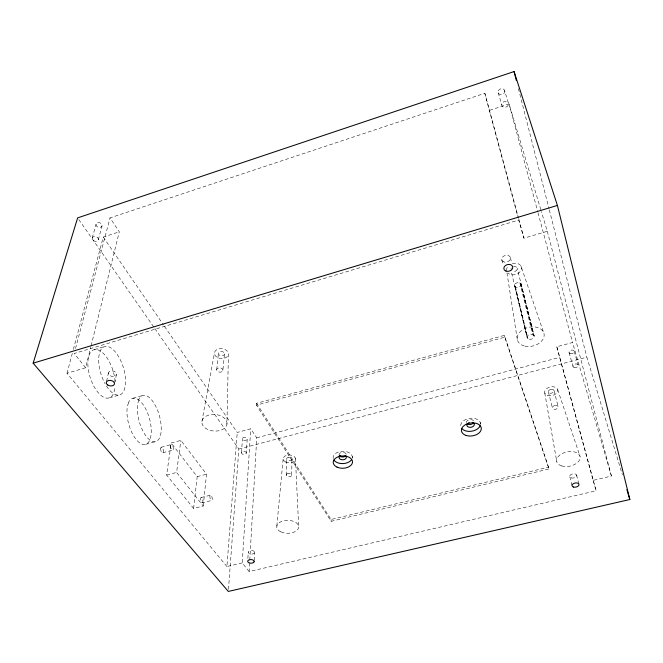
<?xml version="1.0" encoding="UTF-8"?>
<svg xmlns="http://www.w3.org/2000/svg" width="663" height="663" viewBox="0 0 663 663"><rect width="100%" height="100%" fill="white"/><g stroke="black" fill="none" stroke-linecap="round" stroke-linejoin="round"><path stroke-width="0.5" stroke-dasharray="3.31 2.49" d="M226.937 424.196A12.589 8.287 4.6 0 0 209.326 414.947A12.589 8.287 4.6 0 0 207.055 429.143A12.589 8.287 4.6 0 0 226.937 424.196L228.404 354.481A7.02 4.973 5.6 0 0 218.608 348.92A7.02 4.973 5.6 0 0 217.323 357.44A7.02 4.973 5.6 0 0 228.404 354.481M291.662 474.948L291.993 458.779M286.242 475.205L286.656 459.028M254.211 560.351L254.642 552.279M556.796 346.732L593.153 480.36L611.41 476.067L572.542 342.514L556.796 346.732L596.136 490.794L249.147 571.547L249.727 561.254M249.785 560.227L256.73 437.82L250.73 428.828L237.238 432.442L164.109 325.806M256.457 405.168L256.573 403.303L504.394 335.354L549.039 468.956L331.127 521.325L256.457 405.168L504.792 337.194L549.039 468.956M247.879 558.387L248.235 552.337M249.147 571.547L242.227 562.92L250.73 428.828M246.296 453.119A2.42 1.55 2.8 0 0 242.89 451.453A2.42 1.55 2.8 0 0 242.476 454.114A2.42 1.55 2.8 0 0 246.296 453.119L247.224 439.055A2.387 1.55 2.9 0 0 243.868 437.389A2.387 1.55 2.9 0 0 243.454 440.058A2.387 1.55 2.9 0 0 247.224 439.055M241.473 452.68L242.476 438.616M228.47 589.374L238.854 449.042L154.413 327.961M242.227 562.92L226.92 566.525L237.238 432.442M276.827 526.008L283.2 458.348M222.876 370.319A3.091 2.155 5.4 0 0 218.475 367.973A3.091 2.155 5.4 0 0 218.036 371.686A3.091 2.155 5.4 0 0 222.876 370.319L224.475 353.959A3.042 2.155 5.6 0 0 220.157 351.614A3.042 2.155 5.6 0 0 219.718 355.327A3.042 2.155 5.6 0 0 224.475 353.959M216.718 369.681L218.425 353.321M203.234 506.002L206.533 474.211L180.858 440.381L171.203 442.983L166.637 475.04L193.621 508.422L203.234 506.002L176.59 472.429L180.858 440.381M193.621 508.422L197.201 476.639L171.203 442.983M201.917 421.477L214.481 352.799M114.624 383.106L116.439 374.578A4.086 2.735 10.5 0 0 111.077 370.949A4.086 2.735 10.5 0 0 109.834 375.531A4.086 2.735 10.5 0 0 116.439 374.578M106.569 381.341L108.459 372.813M226.92 566.525L67.013 373.261L85.66 367.75L90.856 346.766M91.104 345.763L119.299 231.826L110.017 217.903L484.835 93.292L518.565 218.218M75.524 348.498L110.017 217.903M67.013 373.261L72.308 353.387M73.369 349.409L103.271 237.089L119.299 231.826M98.24 239.882A3.158 2.354 17.2 0 0 94.411 236.467A3.158 2.354 17.2 0 0 93.069 240.321A3.158 2.354 17.2 0 0 98.24 239.882L102.003 226.033A3.108 2.345 17.9 0 0 98.248 222.635A3.108 2.345 17.9 0 0 96.922 226.464A3.108 2.345 17.9 0 0 102.003 226.033M92.24 237.901L96.11 224.061M489.667 110.315L509.076 103.95L541.074 210.561M94.27 349.641L104.895 346.459M85.66 367.75L74.215 353.478L518.723 220.033L523.919 238.199L547.298 231.288L541.373 211.547M109.37 397.825L119.995 394.783M132.898 398.297L143.051 395.413M145.827 444.285L156.012 441.517M161.225 447.26L171.112 444.591M162.841 452.738L172.736 450.086M256.73 437.82L559.804 357.332M238.854 449.042L586.854 357.191L622.383 474.799M166.637 475.04L176.59 472.429M197.201 476.639L206.533 474.211M201.154 497.548L210.536 495.162M202.207 502.836A2.702 1.094 77.2 0 0 202.364 498.8A2.702 1.094 77.2 0 0 200.458 498.932A2.702 1.094 77.2 0 0 202.207 502.836L211.605 500.466A2.71 1.069 77.1 0 0 211.729 496.43A2.71 1.069 77.1 0 0 209.864 496.546A2.71 1.069 77.1 0 0 211.605 500.466M256.573 403.303L331.094 519.502L548.616 467.133M513.46 266.659L515.134 266.584A3.257 2.279 -7.1 0 1 516.966 267.67A3.29 2.47 -15.1 0 1 515.4 271.175L514.596 271.457A3.29 2.47 -15.1 0 1 512.176 271.324M533.864 335.354L531.005 334.218L528.436 335.08A3.53 2.271 -20.6 0 0 527.168 336.945L527.955 338.702A3.555 2.495 -13.4 0 0 531.237 339.199L532.107 338.909A3.555 2.495 -13.4 0 0 533.864 335.354L520.927 283.607L518.996 282.405L515.739 283.217A3.332 2.271 -22 0 0 514.571 285.057L527.209 337.616L510.841 269.882M514.612 285.728L515.971 287.17A3.348 2.478 -14.6 0 0 518.433 287.311L519.253 287.021A3.348 2.478 -14.6 0 0 520.927 283.607M78.822 219.577L153.824 327.116M103.271 237.089L163.521 324.953M512.308 263.609A7.583 5.694 -15.1 0 1 521.043 266.236L543.453 332.022M557.691 389.604L580.026 456.277M504.618 90.582A3.381 2.892 -27.5 0 1 500.474 94.602A3.381 2.892 -27.5 0 1 499.173 89.729A3.381 2.892 -27.5 0 1 504.618 90.582L508.413 103.254A3.448 2.925 -26.3 0 1 504.17 107.307A3.448 2.925 -26.3 0 1 502.861 102.392A3.448 2.925 -26.3 0 1 508.413 103.254M574.15 351.208L578.177 365.089M498.228 92.704L501.891 105.392M593.153 480.36L596.136 490.794M569.061 352.559L573.006 366.448M518.839 219.221L523.919 238.199M484.835 93.292L518.193 218.036M509.076 103.95L537.751 211.754M538.016 212.748L572.542 342.514M547.298 231.288L611.41 476.067M576.611 475.122L578.724 483.335M554.044 390.64L558.163 406.726M518.408 88.602L549.055 208.862M549.312 209.864L586.854 357.191M569.782 476.738L571.837 484.96M521.118 284.096L534.129 335.959L517.215 268.266M548.384 391.916L552.412 408.002M520.488 283.109L533.384 334.873M519.867 282.728L532.72 334.5M510.419 257.692L511.753 263.17M515.433 286.888L527.955 338.702M514.96 286.399L527.475 338.196M501.792 259.797L503.076 265.291M504.394 335.354L504.792 337.194M544.754 392.944L556.812 461.887M480.227 422.439L480.542 424.303M517.256 339.299L506.607 270.537A7.583 5.694 -15.1 0 1 507.908 266.418M295.449 458.423L298.64 526.057M352.244 456.401L352.318 458.266M331.094 519.502L331.127 521.325M339.066 454.967A3.597 2.312 -1.9 0 1 342.796 452.373A3.597 2.312 -1.9 0 1 346.185 455.017M466.462 422.654A3.729 2.445 -8.3 0 1 470.2 419.596A3.729 2.445 -8.3 0 1 473.813 422.124M115.105 381.639A25.26 11.917 72.5 0 0 104.033 354.1A25.26 11.917 72.5 0 0 89.414 354.357L88.171 358.898A25.26 11.917 72.5 0 0 97.096 391.286A25.26 11.917 72.5 0 0 113.887 392.629L114.964 388.079A25.26 11.917 72.5 0 0 115.13 386.347M106.453 386.023A25.327 11.652 72.5 0 0 124.395 389.612L125.423 385.062A25.327 11.652 72.5 0 0 116.431 353.346A25.327 11.652 72.5 0 0 100.171 351.15L98.969 355.675A25.327 11.652 72.5 0 0 105.094 383.753M460.686 425.563A9.97 6.514 -8.2 0 1 470.738 418.229A9.97 6.514 -8.2 0 1 480.509 424.121M333.232 458.547A9.614 6.166 -1.9 0 1 342.597 451.263A9.614 6.166 -1.9 0 1 352.26 458.009M521.043 266.236A7.583 5.694 -15.1 0 1 517.455 273.778A7.583 5.694 -15.1 0 1 507.85 272.982M510.982 268.573A3.265 2.271 -22.5 0 1 511.372 267.951M138.758 399.756L137.631 404.024A23.959 10.492 74.5 0 0 151.703 441.127A23.959 10.492 74.5 0 0 158.888 414.019A23.959 10.492 74.5 0 0 138.758 399.756M128.481 402.673L127.304 406.933A23.893 10.732 74.5 0 0 141.434 443.928A23.893 10.732 74.5 0 0 148.943 416.787A23.893 10.732 74.5 0 0 128.481 402.673M254.567 552.751L254.277 553.191A3.207 1.815 1.4 0 1 248.89 553.365A3.207 1.815 1.4 0 1 250.747 550.514A3.207 1.815 1.4 0 1 254.567 552.751M288.422 457.279L287.8 457.487A2.677 1.707 0.6 0 0 287.982 460.371A2.677 1.707 0.6 0 0 291.993 459.069A2.677 1.707 0.6 0 0 288.422 457.279M550.787 389.413L550.075 389.645A2.901 1.906 -12.6 0 0 549.32 392.96A2.901 1.906 -12.6 0 0 553.953 391.485A2.901 1.906 -12.6 0 0 550.787 389.413M288.032 473.465L287.394 473.664A2.718 1.707 0.5 0 0 287.585 476.54A2.718 1.707 0.5 0 0 291.662 475.247A2.718 1.707 0.5 0 0 288.032 473.465M554.865 405.499L554.135 405.731A2.95 1.906 -12.3 0 0 553.356 409.038A2.95 1.906 -12.3 0 0 558.072 407.563A2.95 1.906 -12.3 0 0 554.865 405.499M503.797 261.893L503.59 261.81A4.442 3.373 -15.1 0 1 502.455 257.244A4.442 3.373 -15.1 0 1 508.413 255.578L508.629 255.661A4.442 3.373 -15.1 0 1 509.748 260.219A4.442 3.373 -15.1 0 1 503.797 261.893M524.972 346.161A13.691 9.589 -13.4 0 0 544.124 334.243A13.691 9.589 -13.4 0 0 522.933 329.627A13.691 9.589 -13.4 0 0 524.972 346.161M280.988 531.908A10.989 6.464 0.2 0 0 298.623 527.74A10.989 6.464 0.2 0 0 283.607 520.82A10.989 6.464 0.2 0 0 280.988 531.908M571.208 477.915A3.514 2.088 -11.2 0 0 576.653 475.669A3.514 2.088 -11.2 0 0 571.721 474.194A3.514 2.088 -11.2 0 0 571.208 477.915M561.627 465.907A11.951 7.268 -11.5 0 0 580.158 458.183A11.951 7.268 -11.5 0 0 563.417 452.978A11.951 7.268 -11.5 0 0 561.627 465.907M160.653 448.445A2.859 1.243 75.6 0 0 162.518 452.779A2.859 1.243 75.6 0 0 162.916 448.768A2.859 1.243 75.6 0 0 160.653 448.445M170.565 445.776A2.867 1.21 75.5 0 0 172.421 450.127A2.867 1.21 75.5 0 0 172.786 446.116A2.867 1.21 75.5 0 0 170.565 445.776M570.13 353.578A2.627 1.782 -14.7 0 0 574.183 351.68A2.627 1.782 -14.7 0 0 570.503 350.396A2.627 1.782 -14.7 0 0 570.13 353.578M574.092 367.468A2.669 1.782 -14.4 0 0 578.202 365.562A2.669 1.782 -14.4 0 0 574.481 364.277A2.669 1.782 -14.4 0 0 574.092 367.468M547.522 395.413A6.688 4.401 -12.6 0 0 557.798 390.756A6.688 4.401 -12.6 0 0 548.334 387.598A6.688 4.401 -12.6 0 0 547.522 395.413M285.538 461.978A6.174 3.945 0.6 0 0 295.441 459.459A6.174 3.945 0.6 0 0 286.988 455.216A6.174 3.945 0.6 0 0 285.538 461.978"/><path stroke-width="0.99" d="M33.15 363.175L77.646 217.878L514.065 71.563L557.409 205.431L629.85 499.512L228.312 591.437L33.15 363.175L557.409 205.431M626.866 489.625L629.85 499.512M514.065 71.563L516.361 80.579M345.904 455.597A3.597 2.312 -1.9 0 1 342.506 456.998A3.597 2.312 -1.9 0 1 339.282 455.556M473.548 422.762A3.729 2.445 -8.3 0 1 467.175 423.773M345.042 455.647A3.605 2.312 -1.9 0 1 345.282 459.045A3.605 2.312 -1.9 0 1 339.978 459.011A3.605 2.312 -1.9 0 1 340.649 455.622M472.901 422.721A3.738 2.445 -8.2 0 1 473.506 426.118A3.738 2.445 -8.2 0 1 468.293 426.955A3.738 2.445 -8.2 0 1 467.672 423.558M468.368 423.052A3.738 2.445 -8.2 0 1 469.213 422.662M480.111 425.845A9.97 6.514 -8.2 0 1 471.749 431.207A9.97 6.514 -8.2 0 1 461.97 428.729M351.63 459.575A9.614 6.166 -1.9 0 1 342.862 463.594A9.614 6.166 -1.9 0 1 333.928 460.072M254.086 561.826L253.796 562.265A3.232 1.815 1.3 0 1 248.36 562.439A3.232 1.815 1.3 0 1 250.233 559.597A3.232 1.815 1.3 0 1 254.086 561.826M505.952 271.043L505.736 270.96A4.492 3.381 -14.8 0 1 504.601 266.385A4.492 3.381 -14.8 0 1 510.634 264.711L510.85 264.802A4.492 3.381 -14.8 0 1 511.969 269.369A4.492 3.381 -14.8 0 1 505.952 271.043M573.503 487.04A3.547 2.088 -11.1 0 0 578.998 484.794A3.547 2.088 -11.1 0 0 574.034 483.327A3.547 2.088 -11.1 0 0 573.503 487.04M107.754 385.012A4.127 2.735 10.3 0 0 114.426 384.051A4.127 2.735 10.3 0 0 109.005 380.421A4.127 2.735 10.3 0 0 107.754 385.012M466.18 435.475A10.02 6.514 -8.2 0 0 481.313 428.779A10.02 6.514 -8.2 0 0 466.561 424.105A10.02 6.514 -8.2 0 0 466.18 435.475M337.044 467.125A9.655 6.158 -1.9 0 0 352.443 462.675A9.655 6.158 -1.9 0 0 339.116 456.492A9.655 6.158 -1.9 0 0 337.044 467.125"/></g></svg>
